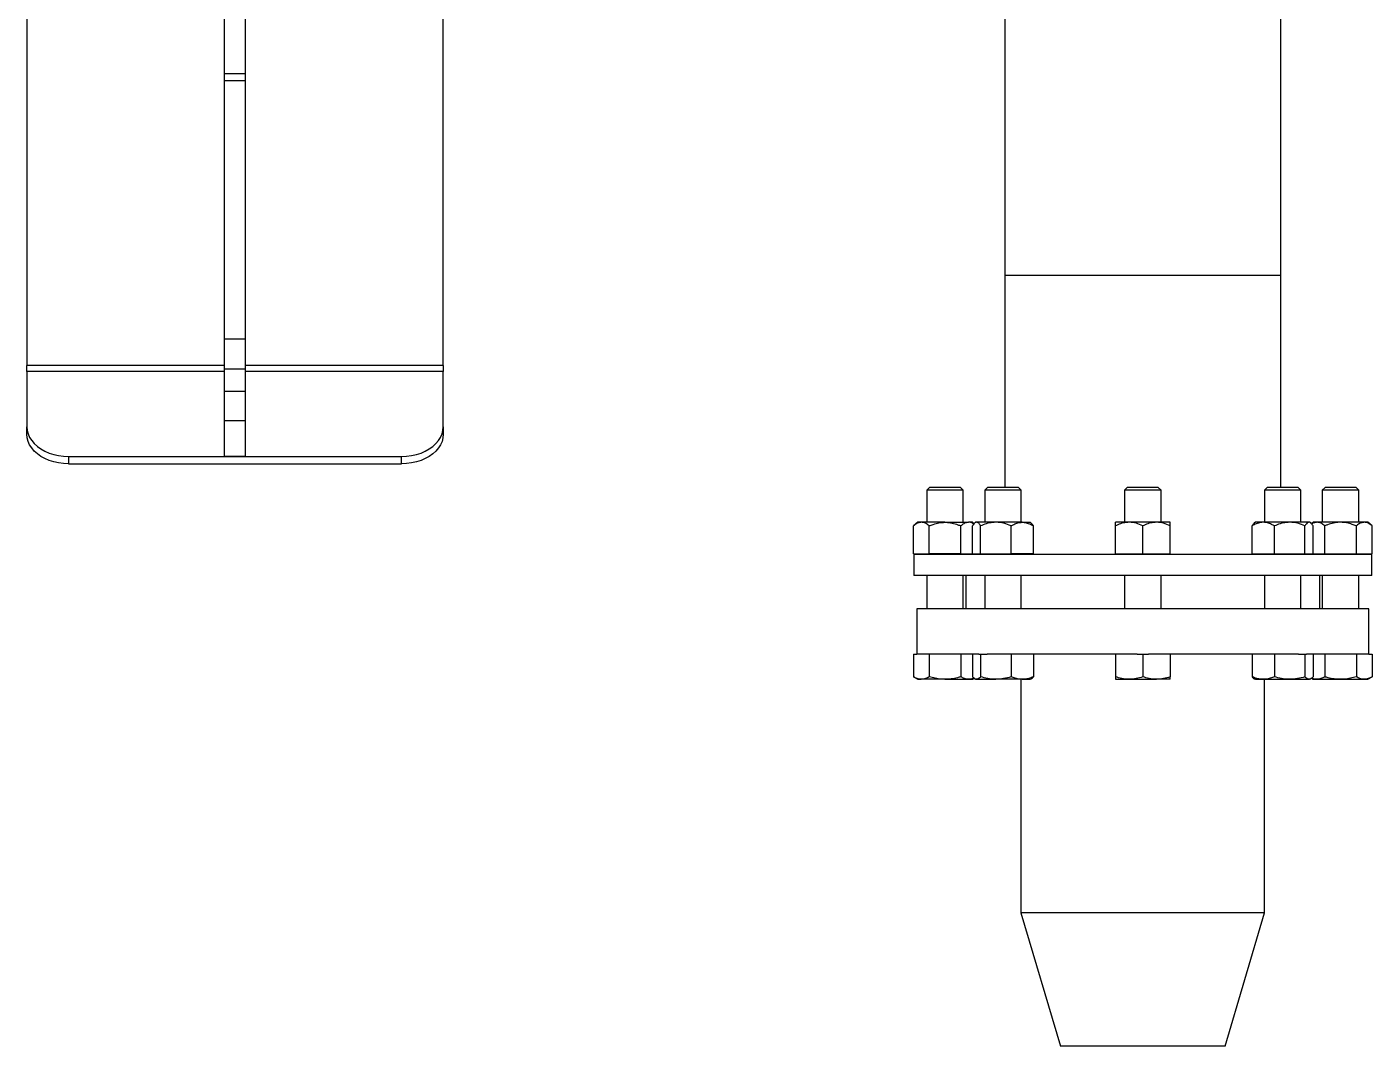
# Model space of a CAD drawing. Header units: inches. Extents: x 0.9 to 37.1, y -8.4 to 11.7.
# Drawn here: x 8.7701 to 9.1066, y 11.1412 to 11.3961 of the extents above; entities that cross this region are included whole.
import ezdxf

# ---------------------------------------------------------------- set-up
doc = ezdxf.new("R2010")
doc.units = ezdxf.units.IN
doc.header["$MEASUREMENT"] = 0

msp = doc.modelspace()

# ---------------------------------------------------------------- linework, layer by layer
at = {"color": 7, "linetype": 'Continuous', "lineweight": 25}
for p, q in [((8.77007, 11.68972), (8.77007, 11.31141)), ((8.87424, 11.31141), (8.87424, 11.43416)), ((9.01474, 11.43417), (9.01474, 11.3339)), ((9.08375, 11.3339), (9.08375, 11.43417)), ((8.81955, 11.38432), (8.81955, 11.40161)), ((8.82476, 11.38432), (8.82476, 11.40161)), ((8.82476, 11.38432), (8.81955, 11.38432)), ((8.81955, 11.38271), (8.81955, 11.38432)), ((8.81955, 11.38271), (8.82476, 11.38271)), ((8.81955, 11.318), (8.81955, 11.38271)), ((8.82476, 11.38271), (8.82476, 11.38432)), ((8.82476, 11.318), (8.82476, 11.38271)), ((9.01474, 11.3339), (9.01474, 11.28088)), ((9.08375, 11.3339), (9.01474, 11.3339)), ((9.04924, 11.3339), (9.01474, 11.3339)), ((9.08375, 11.3339), (9.04924, 11.3339)), ((9.08375, 11.28088), (9.08375, 11.3339)), ((8.82476, 11.318), (8.81955, 11.318)), ((8.81955, 11.31047), (8.81955, 11.318)), ((8.82476, 11.31047), (8.82476, 11.318)), ((8.77007, 11.30986), (8.77007, 11.31141)), ((8.81955, 11.31141), (8.77007, 11.31141)), ((8.87424, 11.31141), (8.82476, 11.31141)), ((8.87424, 11.31141), (8.87424, 11.30986)), ((8.77007, 11.30986), (8.77007, 11.29603)), ((8.81955, 11.30986), (8.77007, 11.30986)), ((8.82476, 11.31047), (8.81955, 11.31047)), ((8.81955, 11.30487), (8.81955, 11.31047)), ((8.82476, 11.30487), (8.82476, 11.31047)), ((8.87424, 11.30986), (8.82476, 11.30986)), ((8.87424, 11.29603), (8.87424, 11.30986)), ((8.82476, 11.30487), (8.81955, 11.30487)), ((8.81955, 11.29759), (8.81955, 11.30487)), ((8.82476, 11.29759), (8.82476, 11.30487)), ((8.82476, 11.29759), (8.81955, 11.29759)), ((8.81955, 11.28866), (8.81955, 11.29759)), ((8.82476, 11.28866), (8.82476, 11.29759)), ((8.77007, 11.29419), (8.77007, 11.29603)), ((8.87424, 11.29603), (8.87424, 11.29419)), ((8.78049, 11.28866), (8.86382, 11.28866)), ((8.78049, 11.28866), (8.78049, 11.28682)), ((8.82476, 11.28866), (8.81955, 11.28866)), ((8.86382, 11.28682), (8.86382, 11.28866)), ((8.78049, 11.28682), (8.86382, 11.28682)), ((8.99589, 11.28088), (8.9952, 11.28019)), ((8.99976, 11.28088), (8.99589, 11.28088)), ((9.00363, 11.28088), (8.99976, 11.28088)), ((9.00432, 11.28019), (9.00363, 11.28088)), ((9.01039, 11.28088), (9.0097, 11.28019)), ((9.01699, 11.28088), (9.01039, 11.28088)), ((9.01812, 11.28088), (9.01699, 11.28088)), ((9.01881, 11.28019), (9.01812, 11.28088)), ((9.04537, 11.28088), (9.04468, 11.28019)), ((9.05311, 11.28088), (9.04537, 11.28088)), ((9.0538, 11.28019), (9.05311, 11.28088)), ((9.08036, 11.28088), (9.07967, 11.28019)), ((9.0881, 11.28088), (9.08036, 11.28088)), ((9.08879, 11.28019), (9.0881, 11.28088)), ((9.09485, 11.28088), (9.09416, 11.28019)), ((9.10259, 11.28088), (9.09485, 11.28088)), ((9.10328, 11.28019), (9.10259, 11.28088)), ((8.9952, 11.28019), (8.9952, 11.27219)), ((8.99976, 11.28019), (8.9952, 11.28019)), ((9.00432, 11.28019), (8.99976, 11.28019)), ((9.00432, 11.27219), (9.00432, 11.28019)), ((9.0097, 11.28019), (9.0097, 11.27219)), ((9.01748, 11.28019), (9.0097, 11.28019)), ((9.01881, 11.28019), (9.01748, 11.28019)), ((9.01881, 11.27219), (9.01881, 11.28019)), ((9.04468, 11.28019), (9.04468, 11.27219)), ((9.0538, 11.28019), (9.04468, 11.28019)), ((9.0538, 11.27219), (9.0538, 11.28019)), ((9.07967, 11.28019), (9.07967, 11.27219)), ((9.08879, 11.28019), (9.07967, 11.28019)), ((9.08879, 11.27219), (9.08879, 11.28019)), ((9.09416, 11.28019), (9.09416, 11.27219)), ((9.10328, 11.28019), (9.09416, 11.28019)), ((9.10328, 11.27219), (9.10328, 11.28019)), ((8.99293, 11.27219), (8.99187, 11.27128)), ((8.99187, 11.26427), (8.99187, 11.27128)), ((8.99384, 11.27219), (8.99293, 11.27219)), ((8.99976, 11.27219), (8.99384, 11.27219)), ((8.99582, 11.26427), (8.99582, 11.27128)), ((8.99976, 11.27219), (9.00568, 11.27219)), ((9.00371, 11.26427), (9.00371, 11.27128)), ((9.0066, 11.27219), (9.00568, 11.27219)), ((9.00704, 11.27181), (9.0066, 11.27219)), ((9.00663, 11.26427), (9.00663, 11.27128)), ((9.00742, 11.27219), (9.00717, 11.27198)), ((9.00765, 11.27219), (9.00742, 11.27219)), ((9.01249, 11.27219), (9.00765, 11.27219)), ((9.00867, 11.26427), (9.00867, 11.27128)), ((9.01909, 11.27219), (9.01249, 11.27219)), ((9.0163, 11.26427), (9.0163, 11.27128)), ((9.01909, 11.27219), (9.02109, 11.27219)), ((9.02134, 11.27198), (9.02109, 11.27219)), ((9.02188, 11.26427), (9.02188, 11.27128)), ((9.04582, 11.27219), (9.04241, 11.27219)), ((9.04241, 11.26427), (9.04241, 11.27128)), ((9.05266, 11.27219), (9.04582, 11.27219)), ((9.04924, 11.26427), (9.04924, 11.27128)), ((9.05607, 11.27219), (9.05266, 11.27219)), ((9.05607, 11.26427), (9.05607, 11.27128)), ((9.07661, 11.26427), (9.07661, 11.27128)), ((9.0774, 11.27219), (9.07714, 11.27197)), ((9.0794, 11.27219), (9.0774, 11.27219)), ((9.086, 11.27219), (9.0794, 11.27219)), ((9.08219, 11.26427), (9.08219, 11.27128)), ((9.09083, 11.27219), (9.086, 11.27219)), ((9.08981, 11.26427), (9.08981, 11.27128)), ((9.09106, 11.27219), (9.09083, 11.27219)), ((9.09132, 11.27197), (9.09106, 11.27219)), ((9.09189, 11.27219), (9.09145, 11.27181)), ((9.09185, 11.26427), (9.09185, 11.27128)), ((9.0928, 11.27219), (9.09189, 11.27219)), ((9.09872, 11.27219), (9.0928, 11.27219)), ((9.09478, 11.26427), (9.09478, 11.27128)), ((9.10464, 11.27219), (9.09872, 11.27219)), ((9.10267, 11.26427), (9.10267, 11.27128)), ((9.10555, 11.27219), (9.10464, 11.27219)), ((9.10661, 11.27128), (9.10555, 11.27219)), ((9.10661, 11.26427), (9.10661, 11.27128)), ((8.99187, 11.26427), (8.99384, 11.26427)), ((8.99195, 11.26411), (8.99195, 11.2589)), ((9.10653, 11.26411), (8.99195, 11.26411)), ((8.99293, 11.26427), (8.99293, 11.26411)), ((8.99384, 11.26427), (8.99582, 11.26427)), ((8.99976, 11.26427), (8.99582, 11.26427)), ((9.00371, 11.26427), (8.99976, 11.26427)), ((9.00371, 11.26427), (9.00568, 11.26427)), ((9.00568, 11.26427), (9.00663, 11.26427)), ((9.0066, 11.26411), (9.0066, 11.26427)), ((9.00663, 11.26427), (9.00765, 11.26427)), ((9.00742, 11.26427), (9.00742, 11.26411)), ((9.00765, 11.26427), (9.00867, 11.26427)), ((9.00867, 11.26427), (9.01249, 11.26427)), ((9.01249, 11.26427), (9.0163, 11.26427)), ((9.01909, 11.26427), (9.0163, 11.26427)), ((9.02188, 11.26427), (9.01909, 11.26427)), ((9.02109, 11.26411), (9.02109, 11.26427)), ((9.04241, 11.26427), (9.04241, 11.26411)), ((9.04241, 11.26427), (9.04582, 11.26427)), ((9.04582, 11.26427), (9.04924, 11.26427)), ((9.04924, 11.26427), (9.05266, 11.26427)), ((9.05266, 11.26427), (9.05607, 11.26427)), ((9.05607, 11.26411), (9.05607, 11.26427)), ((9.07661, 11.26427), (9.0794, 11.26427)), ((9.0774, 11.26427), (9.0774, 11.26411)), ((9.0794, 11.26427), (9.08219, 11.26427)), ((9.08219, 11.26427), (9.086, 11.26427)), ((9.086, 11.26427), (9.08981, 11.26427)), ((9.08981, 11.26427), (9.09083, 11.26427)), ((9.09083, 11.26427), (9.09185, 11.26427)), ((9.09106, 11.26411), (9.09106, 11.26427)), ((9.09185, 11.26427), (9.0928, 11.26427)), ((9.09189, 11.26427), (9.09189, 11.26411)), ((9.0928, 11.26427), (9.09478, 11.26427)), ((9.09478, 11.26427), (9.09872, 11.26427)), ((9.09872, 11.26427), (9.10267, 11.26427)), ((9.10267, 11.26427), (9.10464, 11.26427)), ((9.10464, 11.26427), (9.10661, 11.26427)), ((9.10555, 11.26411), (9.10555, 11.26427)), ((9.10653, 11.2589), (9.10653, 11.26411)), ((9.10653, 11.2589), (8.99195, 11.2589)), ((8.9952, 11.2589), (8.9952, 11.25057)), ((9.00432, 11.25057), (9.00432, 11.2589)), ((9.00497, 11.2589), (9.00497, 11.25057)), ((9.0097, 11.2589), (9.0097, 11.25057)), ((9.01881, 11.25057), (9.01881, 11.2589)), ((9.04468, 11.2589), (9.04468, 11.25057)), ((9.0538, 11.25057), (9.0538, 11.2589)), ((9.07967, 11.2589), (9.07967, 11.25057)), ((9.08879, 11.25057), (9.08879, 11.2589)), ((9.09351, 11.25057), (9.09351, 11.2589)), ((9.09416, 11.2589), (9.09416, 11.25057)), ((9.10328, 11.25057), (9.10328, 11.2589)), ((8.99268, 11.25057), (8.99268, 11.23921)), ((9.1058, 11.25057), (8.99268, 11.25057)), ((9.1058, 11.23921), (9.1058, 11.25057)), ((8.99187, 11.23921), (8.99187, 11.23353)), ((8.99187, 11.23921), (8.9927, 11.23921)), ((9.00825, 11.23921), (8.9927, 11.23921)), ((8.99582, 11.23921), (8.99582, 11.23353)), ((9.00371, 11.23921), (9.00371, 11.23353)), ((9.00663, 11.23921), (9.00663, 11.23353)), ((9.00825, 11.23921), (9.00867, 11.23921)), ((9.00867, 11.23921), (9.00867, 11.23353)), ((9.00867, 11.23921), (9.01027, 11.23921)), ((9.04781, 11.23921), (9.01027, 11.23921)), ((9.0163, 11.23921), (9.0163, 11.23353)), ((9.02188, 11.23921), (9.02188, 11.23353)), ((9.04241, 11.23921), (9.04241, 11.23353)), ((9.04781, 11.23921), (9.04924, 11.23921)), ((9.04924, 11.23921), (9.04924, 11.23353)), ((9.04924, 11.23921), (9.05067, 11.23921)), ((9.08821, 11.23921), (9.05067, 11.23921)), ((9.05607, 11.23921), (9.05607, 11.23353)), ((9.07661, 11.23921), (9.07661, 11.23353)), ((9.08219, 11.23921), (9.08219, 11.23353)), ((9.08821, 11.23921), (9.08981, 11.23921)), ((9.08981, 11.23921), (9.08981, 11.23353)), ((9.08981, 11.23921), (9.09024, 11.23921)), ((9.10578, 11.23921), (9.09024, 11.23921)), ((9.09185, 11.23921), (9.09185, 11.23353)), ((9.09478, 11.23921), (9.09478, 11.23353)), ((9.10267, 11.23921), (9.10267, 11.23353)), ((9.10578, 11.23921), (9.10661, 11.23921)), ((9.10661, 11.23921), (9.10661, 11.23353)), ((8.99187, 11.23353), (8.99293, 11.23292)), ((8.99293, 11.23292), (8.99384, 11.23292)), ((8.99976, 11.23292), (8.99384, 11.23292)), ((8.99976, 11.23292), (9.00568, 11.23292)), ((9.00568, 11.23292), (9.0066, 11.23292)), ((9.0066, 11.23292), (9.00703, 11.23317)), ((9.00717, 11.23306), (9.00742, 11.23292)), ((9.00742, 11.23292), (9.00765, 11.23292)), ((9.00765, 11.23292), (9.01249, 11.23292)), ((9.01909, 11.23292), (9.01249, 11.23292)), ((9.01877, 11.23292), (9.01877, 11.17452)), ((9.01909, 11.23292), (9.02109, 11.23292)), ((9.02109, 11.23292), (9.02134, 11.23306)), ((9.04241, 11.23292), (9.04582, 11.23292)), ((9.04582, 11.23292), (9.05266, 11.23292)), ((9.05607, 11.23292), (9.05266, 11.23292)), ((9.07715, 11.23306), (9.0774, 11.23292)), ((9.0774, 11.23292), (9.0794, 11.23292)), ((9.0794, 11.23292), (9.086, 11.23292)), ((9.07971, 11.17452), (9.07971, 11.23292)), ((9.086, 11.23292), (9.09083, 11.23292)), ((9.09106, 11.23292), (9.09083, 11.23292)), ((9.09106, 11.23292), (9.09131, 11.23306)), ((9.09145, 11.23317), (9.09189, 11.23292)), ((9.09189, 11.23292), (9.0928, 11.23292)), ((9.0928, 11.23292), (9.09872, 11.23292)), ((9.09872, 11.23292), (9.10464, 11.23292)), ((9.10464, 11.23292), (9.10555, 11.23292)), ((9.10555, 11.23292), (9.10661, 11.23353)), ((9.01877, 11.17452), (9.02866, 11.14119)), ((9.07971, 11.17452), (9.01877, 11.17452)), ((9.06982, 11.14119), (9.07971, 11.17452)), ((9.06982, 11.14119), (9.02866, 11.14119))]:
    msp.add_line(p, q, dxfattribs=at)
at = {"color": 7, "linetype": 'Continuous', "lineweight": 25, "flags": 128}
for points in [[(8.77007, 11.29603), (8.77015, 11.29514), (8.77038, 11.29427), (8.77075, 11.29342), (8.77127, 11.29261), (8.77192, 11.29185), (8.77269, 11.29115), (8.77358, 11.29052), (8.77457, 11.28997), (8.77565, 11.28951), (8.7768, 11.28914), (8.778, 11.28888), (8.77924, 11.28872), (8.78049, 11.28866)], [(8.78049, 11.28682), (8.77924, 11.28688), (8.778, 11.28704), (8.7768, 11.2873), (8.77565, 11.28767), (8.77457, 11.28813), (8.77358, 11.28868), (8.77269, 11.2893), (8.77192, 11.29), (8.77127, 11.29077), (8.77075, 11.29158), (8.77038, 11.29243), (8.77015, 11.2933), (8.77007, 11.29419)], [(8.86382, 11.28866), (8.86508, 11.28872), (8.86632, 11.28888), (8.86752, 11.28914), (8.86867, 11.28951), (8.86974, 11.28997), (8.87073, 11.29052), (8.87162, 11.29115), (8.8724, 11.29185), (8.87305, 11.29261), (8.87356, 11.29342), (8.87394, 11.29427), (8.87417, 11.29514), (8.87424, 11.29603)], [(8.87424, 11.29419), (8.87417, 11.2933), (8.87394, 11.29243), (8.87356, 11.29158), (8.87305, 11.29077), (8.8724, 11.29), (8.87162, 11.2893), (8.87073, 11.28868), (8.86974, 11.28813), (8.86867, 11.28767), (8.86752, 11.2873), (8.86632, 11.28704), (8.86508, 11.28688), (8.86382, 11.28682)]]:
    msp.add_lwpolyline(points, dxfattribs=at)
at = {"color": 7, "linetype": 'Continuous', "lineweight": 25}
for points, knots in [([(8.99384, 11.27219), (8.99357, 11.27216), (8.99301, 11.27209), (8.99235, 11.27168), (8.99198, 11.27137), (8.99187, 11.27128)], [0, 0, 0, 0, 0.4060447, 0.8267624, 1, 1, 1, 1]), ([(8.99582, 11.27128), (8.99551, 11.27152), (8.99489, 11.27201), (8.9942, 11.27219), (8.99385, 11.27219), (8.99384, 11.27219)], [0, 0, 0, 0, 0.484195, 0.986027, 1, 1, 1, 1]), ([(8.99582, 11.27128), (8.99615, 11.27141), (8.99694, 11.27173), (8.99826, 11.2721), (8.99926, 11.27216), (8.99976, 11.27219)], [0, 0, 0, 0, 0.265471, 0.628079, 1, 1, 1, 1]), ([(8.99976, 11.27219), (8.99985, 11.27219), (9.00044, 11.27218), (9.00155, 11.27203), (9.00276, 11.27167), (9.00347, 11.27138), (9.00371, 11.27128)], [0, 0, 0, 0, 0.066254, 0.434887, 0.81404, 1, 1, 1, 1]), ([(9.00568, 11.27219), (9.0054, 11.27216), (9.00484, 11.27209), (9.00419, 11.27168), (9.00382, 11.27137), (9.00371, 11.27128)], [0, 0, 0, 0, 0.406045, 0.826762, 1, 1, 1, 1]), ([(9.00698, 11.27174), (9.00689, 11.27181), (9.00649, 11.2721), (9.00604, 11.27219), (9.00569, 11.27219), (9.00568, 11.27219)], [0, 0, 0, 0, 0.20723, 0.978525, 1, 1, 1, 1]), ([(9.00765, 11.27219), (9.00751, 11.27216), (9.00722, 11.27209), (9.00688, 11.27168), (9.00669, 11.27137), (9.00663, 11.27128)], [0, 0, 0, 0, 0.406045, 0.826762, 1, 1, 1, 1]), ([(9.00867, 11.27128), (9.00852, 11.27152), (9.00819, 11.27201), (9.00784, 11.27219), (9.00766, 11.27219), (9.00765, 11.27219)], [0, 0, 0, 0, 0.484195, 0.986027, 1, 1, 1, 1]), ([(9.01249, 11.27219), (9.01195, 11.27216), (9.01087, 11.27209), (9.0096, 11.27168), (9.00888, 11.27137), (9.00867, 11.27128)], [0, 0, 0, 0, 0.406045, 0.826762, 1, 1, 1, 1]), ([(9.0163, 11.27128), (9.0157, 11.27152), (9.0145, 11.27201), (9.01318, 11.27219), (9.0125, 11.27219), (9.01249, 11.27219)], [0, 0, 0, 0, 0.484195, 0.986027, 1, 1, 1, 1]), ([(9.0163, 11.27128), (9.01653, 11.27141), (9.01709, 11.27173), (9.01802, 11.2721), (9.01873, 11.27216), (9.01909, 11.27219)], [0, 0, 0, 0, 0.265471, 0.628079, 1, 1, 1, 1]), ([(9.01909, 11.27219), (9.01915, 11.27219), (9.01957, 11.27218), (9.02035, 11.27203), (9.02121, 11.27167), (9.02171, 11.27138), (9.02188, 11.27128)], [0, 0, 0, 0, 0.066254, 0.434887, 0.81404, 1, 1, 1, 1]), ([(9.02133, 11.27197), (9.02146, 11.27184), (9.02164, 11.27166), (9.02182, 11.27137), (9.02188, 11.27128)], [0, 0, 0, 0, 0.683093, 1, 1, 1, 1]), ([(9.04582, 11.27219), (9.04535, 11.27216), (9.04437, 11.27209), (9.04324, 11.27168), (9.0426, 11.27137), (9.04241, 11.27128)], [0, 0, 0, 0, 0.4060447, 0.8267624, 1, 1, 1, 1]), ([(9.04241, 11.27128), (9.04241, 11.27141), (9.04241, 11.27173), (9.04241, 11.2721), (9.04241, 11.27216), (9.04241, 11.27219)], [0, 0, 0, 0, 0.265471, 0.628079, 1, 1, 1, 1]), ([(9.04924, 11.27128), (9.04871, 11.27152), (9.04763, 11.27201), (9.04645, 11.27219), (9.04584, 11.27219), (9.04582, 11.27219)], [0, 0, 0, 0, 0.484195, 0.986027, 1, 1, 1, 1]), ([(9.05266, 11.27219), (9.05218, 11.27216), (9.05121, 11.27209), (9.05007, 11.27168), (9.04943, 11.27137), (9.04924, 11.27128)], [0, 0, 0, 0, 0.406045, 0.826762, 1, 1, 1, 1]), ([(9.05607, 11.27128), (9.05554, 11.27152), (9.05446, 11.27201), (9.05328, 11.27219), (9.05267, 11.27219), (9.05266, 11.27219)], [0, 0, 0, 0, 0.484195, 0.986027, 1, 1, 1, 1]), ([(9.05607, 11.27128), (9.05607, 11.27141), (9.05607, 11.27173), (9.05607, 11.2721), (9.05607, 11.27216), (9.05607, 11.27219)], [0, 0, 0, 0, 0.265471, 0.628079, 1, 1, 1, 1]), ([(9.0794, 11.27219), (9.07933, 11.27219), (9.07892, 11.27218), (9.07814, 11.27203), (9.07727, 11.27167), (9.07677, 11.27138), (9.07661, 11.27128)], [0, 0, 0, 0, 0.066254, 0.434887, 0.81404, 1, 1, 1, 1]), ([(9.07661, 11.27128), (9.07676, 11.27155), (9.07694, 11.27186), (9.07713, 11.27195), (9.07715, 11.27196)], [0, 0, 0, 0, 0.886662, 1, 1, 1, 1]), ([(9.08219, 11.27128), (9.08195, 11.27141), (9.08139, 11.27173), (9.08046, 11.2721), (9.07975, 11.27216), (9.0794, 11.27219)], [0, 0, 0, 0, 0.265471, 0.628079, 1, 1, 1, 1]), ([(9.086, 11.27219), (9.08546, 11.27216), (9.08438, 11.27209), (9.08312, 11.27168), (9.0824, 11.27137), (9.08219, 11.27128)], [0, 0, 0, 0, 0.406045, 0.826762, 1, 1, 1, 1]), ([(9.08981, 11.27128), (9.08922, 11.27152), (9.08801, 11.27201), (9.08669, 11.27219), (9.08602, 11.27219), (9.086, 11.27219)], [0, 0, 0, 0, 0.484195, 0.986027, 1, 1, 1, 1]), ([(9.09083, 11.27219), (9.09069, 11.27216), (9.0904, 11.27209), (9.09006, 11.27168), (9.08986, 11.27137), (9.08981, 11.27128)], [0, 0, 0, 0, 0.406045, 0.826762, 1, 1, 1, 1]), ([(9.09185, 11.27128), (9.09169, 11.27152), (9.09137, 11.27201), (9.09101, 11.27219), (9.09083, 11.27219), (9.09083, 11.27219)], [0, 0, 0, 0, 0.4841952, 0.9860274, 1, 1, 1, 1]), ([(9.0928, 11.27219), (9.09253, 11.27216), (9.09208, 11.27212), (9.09166, 11.27185), (9.0915, 11.27174)], [0, 0, 0, 0, 0.624255, 1, 1, 1, 1]), ([(9.09478, 11.27128), (9.09447, 11.27152), (9.09384, 11.27201), (9.09316, 11.27219), (9.09281, 11.27219), (9.0928, 11.27219)], [0, 0, 0, 0, 0.484195, 0.986027, 1, 1, 1, 1]), ([(9.09872, 11.27219), (9.09863, 11.27219), (9.09804, 11.27218), (9.09694, 11.27203), (9.09572, 11.27167), (9.09501, 11.27138), (9.09478, 11.27128)], [0, 0, 0, 0, 0.066254, 0.434887, 0.81404, 1, 1, 1, 1]), ([(9.10267, 11.27128), (9.10233, 11.27141), (9.10154, 11.27173), (9.10022, 11.2721), (9.09923, 11.27216), (9.09872, 11.27219)], [0, 0, 0, 0, 0.265471, 0.628079, 1, 1, 1, 1]), ([(9.10464, 11.27219), (9.10436, 11.27216), (9.1038, 11.27209), (9.10315, 11.27168), (9.10277, 11.27137), (9.10267, 11.27128)], [0, 0, 0, 0, 0.406045, 0.826762, 1, 1, 1, 1]), ([(9.10661, 11.27128), (9.1063, 11.27152), (9.10568, 11.27201), (9.105, 11.27219), (9.10465, 11.27219), (9.10464, 11.27219)], [0, 0, 0, 0, 0.484195, 0.986027, 1, 1, 1, 1]), ([(8.99384, 11.23292), (8.9938, 11.23292), (8.99344, 11.23292), (8.99278, 11.23306), (8.99217, 11.23337), (8.99187, 11.23353)], [0, 0, 0, 0, 0.070106, 0.530793, 1, 1, 1, 1]), ([(8.99582, 11.23353), (8.9955, 11.23336), (8.99485, 11.23301), (8.99418, 11.23295), (8.99384, 11.23292)], [0, 0, 0, 0, 0.495458, 1, 1, 1, 1]), ([(8.99976, 11.23292), (8.99945, 11.23293), (8.99863, 11.23295), (8.9973, 11.23314), (8.99631, 11.2334), (8.99582, 11.23353)], [0, 0, 0, 0, 0.235215, 0.615467, 1, 1, 1, 1]), ([(9.00371, 11.23353), (9.00343, 11.23345), (9.00265, 11.23324), (9.00134, 11.23298), (9.00029, 11.23294), (8.99976, 11.23292)], [0, 0, 0, 0, 0.2152817, 0.6050706, 1, 1, 1, 1]), ([(9.00568, 11.23292), (9.00563, 11.23292), (9.00528, 11.23292), (9.00461, 11.23306), (9.00401, 11.23337), (9.00371, 11.23353)], [0, 0, 0, 0, 0.0701057, 0.5307925, 1, 1, 1, 1]), ([(9.00698, 11.23322), (9.00688, 11.23317), (9.00646, 11.23296), (9.00602, 11.23294), (9.00568, 11.23292)], [0, 0, 0, 0, 0.2281485, 1, 1, 1, 1]), ([(9.00765, 11.23292), (9.00763, 11.23292), (9.00745, 11.23292), (9.0071, 11.23306), (9.00679, 11.23337), (9.00663, 11.23353)], [0, 0, 0, 0, 0.070106, 0.530793, 1, 1, 1, 1]), ([(9.00867, 11.23353), (9.00851, 11.23336), (9.00817, 11.23301), (9.00783, 11.23295), (9.00765, 11.23292)], [0, 0, 0, 0, 0.495458, 1, 1, 1, 1]), ([(9.01249, 11.23292), (9.0124, 11.23292), (9.01171, 11.23292), (9.01042, 11.23306), (9.00926, 11.23337), (9.00867, 11.23353)], [0, 0, 0, 0, 0.070106, 0.530793, 1, 1, 1, 1]), ([(9.0163, 11.23353), (9.01568, 11.23336), (9.01443, 11.23301), (9.01314, 11.23295), (9.01249, 11.23292)], [0, 0, 0, 0, 0.495458, 1, 1, 1, 1]), ([(9.01909, 11.23292), (9.01886, 11.23293), (9.01828, 11.23295), (9.01735, 11.23314), (9.01665, 11.2334), (9.0163, 11.23353)], [0, 0, 0, 0, 0.235215, 0.615467, 1, 1, 1, 1]), ([(9.02188, 11.23353), (9.02168, 11.23345), (9.02113, 11.23324), (9.0202, 11.23298), (9.01946, 11.23294), (9.01909, 11.23292)], [0, 0, 0, 0, 0.215282, 0.605071, 1, 1, 1, 1]), ([(9.02133, 11.23307), (9.02135, 11.23308), (9.02154, 11.23315), (9.02172, 11.23335), (9.02188, 11.23353)], [0, 0, 0, 0, 0.131948, 1, 1, 1, 1]), ([(9.04582, 11.23292), (9.04574, 11.23292), (9.04513, 11.23292), (9.04397, 11.23306), (9.04293, 11.23337), (9.04241, 11.23353)], [0, 0, 0, 0, 0.070106, 0.530793, 1, 1, 1, 1]), ([(9.04241, 11.23353), (9.04241, 11.2334), (9.04241, 11.23314), (9.04241, 11.23295), (9.04241, 11.23293), (9.04241, 11.23292)], [0, 0, 0, 0, 0.380593, 0.764784, 1, 1, 1, 1]), ([(9.04924, 11.23353), (9.04869, 11.23336), (9.04757, 11.23301), (9.04641, 11.23295), (9.04582, 11.23292)], [0, 0, 0, 0, 0.495458, 1, 1, 1, 1]), ([(9.05266, 11.23292), (9.05258, 11.23292), (9.05196, 11.23292), (9.05081, 11.23306), (9.04977, 11.23337), (9.04924, 11.23353)], [0, 0, 0, 0, 0.070106, 0.530793, 1, 1, 1, 1]), ([(9.05607, 11.23353), (9.05552, 11.23336), (9.0544, 11.23301), (9.05324, 11.23295), (9.05266, 11.23292)], [0, 0, 0, 0, 0.495458, 1, 1, 1, 1]), ([(9.05607, 11.23292), (9.05607, 11.23293), (9.05607, 11.23295), (9.05607, 11.23314), (9.05607, 11.2334), (9.05607, 11.23353)], [0, 0, 0, 0, 0.235215, 0.615467, 1, 1, 1, 1]), ([(9.0794, 11.23292), (9.07903, 11.23294), (9.07829, 11.23298), (9.07736, 11.23324), (9.0768, 11.23345), (9.07661, 11.23353)], [0, 0, 0, 0, 0.389448, 0.784719, 1, 1, 1, 1]), ([(9.07661, 11.23353), (9.07677, 11.23334), (9.07695, 11.23313), (9.07714, 11.23307), (9.07715, 11.23307)], [0, 0, 0, 0, 0.916236, 1, 1, 1, 1]), ([(9.08219, 11.23353), (9.08184, 11.2334), (9.08114, 11.23314), (9.0802, 11.23295), (9.07962, 11.23293), (9.0794, 11.23292)], [0, 0, 0, 0, 0.380593, 0.764784, 1, 1, 1, 1]), ([(9.086, 11.23292), (9.08591, 11.23292), (9.08522, 11.23292), (9.08393, 11.23306), (9.08277, 11.23337), (9.08219, 11.23353)], [0, 0, 0, 0, 0.070106, 0.530793, 1, 1, 1, 1]), ([(9.08981, 11.23353), (9.08919, 11.23336), (9.08794, 11.23301), (9.08665, 11.23295), (9.086, 11.23292)], [0, 0, 0, 0, 0.495458, 1, 1, 1, 1]), ([(9.09083, 11.23292), (9.0908, 11.23292), (9.09062, 11.23292), (9.09028, 11.23306), (9.08996, 11.23337), (9.08981, 11.23353)], [0, 0, 0, 0, 0.070106, 0.530793, 1, 1, 1, 1]), ([(9.09185, 11.23353), (9.09168, 11.23336), (9.09135, 11.23301), (9.091, 11.23295), (9.09083, 11.23292)], [0, 0, 0, 0, 0.495458, 1, 1, 1, 1]), ([(9.0928, 11.23292), (9.09276, 11.23292), (9.0924, 11.23292), (9.09196, 11.23299), (9.09158, 11.23318), (9.0915, 11.23322)], [0, 0, 0, 0, 0.106696, 0.807831, 1, 1, 1, 1]), ([(9.09478, 11.23353), (9.09445, 11.23336), (9.09381, 11.23301), (9.09314, 11.23295), (9.0928, 11.23292)], [0, 0, 0, 0, 0.495458, 1, 1, 1, 1]), ([(9.09872, 11.23292), (9.0982, 11.23294), (9.09715, 11.23298), (9.09584, 11.23324), (9.09505, 11.23345), (9.09478, 11.23353)], [0, 0, 0, 0, 0.389448, 0.784719, 1, 1, 1, 1]), ([(9.10267, 11.23353), (9.10217, 11.2334), (9.10119, 11.23314), (9.09986, 11.23295), (9.09903, 11.23293), (9.09872, 11.23292)], [0, 0, 0, 0, 0.380593, 0.764784, 1, 1, 1, 1]), ([(9.10464, 11.23292), (9.10459, 11.23292), (9.10424, 11.23292), (9.10357, 11.23306), (9.10297, 11.23337), (9.10267, 11.23353)], [0, 0, 0, 0, 0.070106, 0.530793, 1, 1, 1, 1]), ([(9.10661, 11.23353), (9.10629, 11.23336), (9.10564, 11.23301), (9.10498, 11.23295), (9.10464, 11.23292)], [0, 0, 0, 0, 0.495458, 1, 1, 1, 1])]:
    msp.add_open_spline(points, degree=3, knots=knots, dxfattribs=at)

doc.saveas('drawing.dxf')
